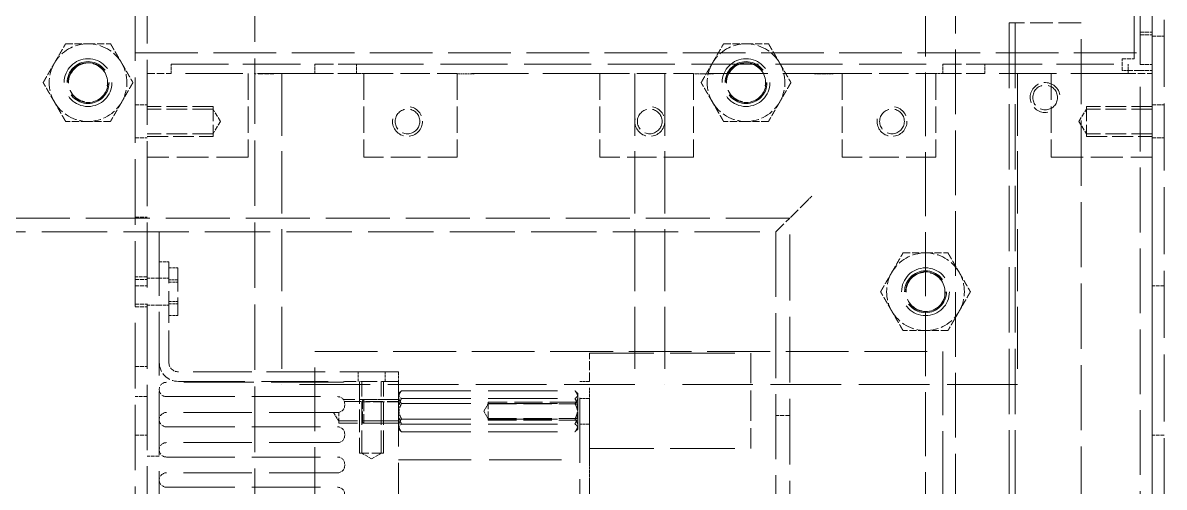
# Model space of a CAD drawing. Header units: millimetres. Extents: x 0 to 5945, y 0 to 4205.
# Drawn here: x 1910.5 to 2101.3, y 2742.8 to 2820.5 of the extents above; entities that cross this region are included whole.
import ezdxf

# ---------------------------------------------------------------- set-up
doc = ezdxf.new("R2010")
doc.units = ezdxf.units.MM
doc.header["$LTSCALE"] = 5
doc.linetypes.add('DASHED', pattern=[0.2067, 0.1654, -0.0413])
doc.layers.add('가려진 것(ISO)', color=2, linetype='DASHED', lineweight=18)

msp = doc.modelspace()

# ---------------------------------------------------------------- linework, layer by layer
at = {"layer": '가려진 것(ISO)', "ltscale": 13.090868}
msp.add_line((2066.376, 2250.457), (2066.376, 2940.457), dxfattribs=at)
at = {"layer": '가려진 것(ISO)', "ltscale": 12.940494}
msp.add_line((2061.376, 2919.157), (2061.376, 2250.457), dxfattribs=at)
at = {"layer": '가려진 것(ISO)', "ltscale": 13.250551}
msp.add_line((1929.276, 2594.957), (1929.276, 2841.457), dxfattribs=at)
at = {"layer": '가려진 것(ISO)', "ltscale": 13.159168}
msp.add_line((1931.276, 2841.457), (1931.276, 2569.457), dxfattribs=at)
at = {"layer": '가려진 것(ISO)', "ltscale": 13.277429}
msp.add_line((1949.276, 2841.957), (1949.276, 2594.957), dxfattribs=at)
at = {"layer": '가려진 것(ISO)', "ltscale": 13.304306}
msp.add_line((2096.276, 2814.457), (2096.276, 2841.957), dxfattribs=at)
at = {"layer": '가려진 것(ISO)', "ltscale": 13.546203}
for p, q in [((2097.276, 2813.457), (2097.276, 2841.457)), ((2099.276, 2813.457), (2099.276, 2841.457)), ((2099.275, 2638.957), (2099.275, 2820.957)), ((2101.275, 2820.957), (2101.275, 2638.957)), ((1966.276, 2813.557), (2064.276, 2813.557))]:
    msp.add_line(p, q, dxfattribs=at)
at = {"layer": '가려진 것(ISO)', "ltscale": 4.571172}
for p, q in [((2087.376, 2820.457), (2075.376, 2820.457)), ((1966.776, 2760.457), (1966.776, 2748.457)), ((1967.155, 2748.457), (1967.155, 2760.457)), ((1970.397, 2748.457), (1970.397, 2760.457)), ((1970.776, 2748.457), (1970.776, 2760.457))]:
    msp.add_line(p, q, dxfattribs=at)
at = {"layer": '가려진 것(ISO)', "ltscale": 13.194353}
for p, q in [((2075.376, 2820.457), (2075.376, 2370.457)), ((2076.376, 2820.457), (2076.376, 2370.457)), ((2087.376, 2370.457), (2087.376, 2820.457)), ((1586.376, 2785.457), (2036.376, 2785.457)), ((1973.276, 2760.457), (1973.276, 2610.457)), ((2003.576, 2610.457), (2003.576, 2760.457)), ((2005.176, 2610.457), (2005.176, 2760.457))]:
    msp.add_line(p, q, dxfattribs=at)
at = {"layer": '가려진 것(ISO)', "ltscale": 0.761779}
for p, q in [((2097.276, 2818.89), (2099.276, 2818.89)), ((2097.276, 2818.457), (2099.276, 2818.457)), ((2099.275, 2818.207), (2101.275, 2818.207)), ((2094.276, 2814.457), (2096.276, 2814.457)), ((2094.276, 2812.457), (2094.276, 2814.457)), ((2097.276, 2813.457), (2099.276, 2813.457)), ((2097.276, 2812.457), (2099.276, 2812.457)), ((1929.276, 2806.707), (1931.276, 2806.707)), ((2099.275, 2806.707), (2101.275, 2806.707)), ((1929.276, 2801.207), (1931.276, 2801.207)), ((2099.275, 2801.207), (2101.275, 2801.207)), ((1929.276, 2787.957), (1931.276, 2787.957)), ((1931.276, 2777.957), (1929.276, 2777.957)), ((1929.276, 2777.524), (1931.276, 2777.524)), ((1929.276, 2776.457), (1931.276, 2776.457)), ((1933.276, 2777.707), (1931.276, 2777.707)), ((2101.275, 2776.457), (2099.275, 2776.457)), ((1929.276, 2773.39), (1931.276, 2773.39)), ((1929.276, 2772.957), (1931.276, 2772.957)), ((1933.276, 2773.207), (1931.276, 2773.207)), ((1929.276, 2762.957), (1931.276, 2762.957)), ((1931.276, 2757.957), (1929.276, 2757.957)), ((1929.276, 2751.457), (1931.276, 2751.457)), ((2101.275, 2751.457), (2099.275, 2751.457)), ((1933.276, 2747.957), (1931.276, 2747.957))]:
    msp.add_line(p, q, dxfattribs=at)
at = {"layer": '가려진 것(ISO)', "ltscale": 12.653046}
msp.add_line((1929.276, 2815.457), (2099.276, 2815.457), dxfattribs=at)
at = {"layer": '가려진 것(ISO)', "ltscale": 11.611031}
for p, q in [((1935.276, 2813.557), (1959.276, 2813.557)), ((2071.276, 2813.557), (2095.276, 2813.557)), ((1959.276, 2811.957), (1935.276, 2811.957)), ((2095.276, 2811.957), (2071.276, 2811.957))]:
    msp.add_line(p, q, dxfattribs=at)
at = {"layer": '가려진 것(ISO)', "ltscale": 0.609403}
for p, q in [((1935.276, 2811.957), (1935.276, 2813.557)), ((1959.276, 2811.957), (1959.276, 2813.557)), ((1966.276, 2811.957), (1966.276, 2813.557)), ((2064.276, 2811.957), (2064.276, 2813.557)), ((2071.276, 2811.957), (2071.276, 2813.557)), ((2095.276, 2811.957), (2095.276, 2813.557)), ((1933.276, 2780.457), (1934.876, 2780.457)), ((1933.276, 2777.707), (1934.876, 2777.707)), ((1933.276, 2773.207), (1934.876, 2773.207)), ((1966.526, 2760.457), (1966.526, 2762.057)), ((1971.026, 2760.457), (1971.026, 2762.057)), ((1973.276, 2762.057), (1973.276, 2760.457)), ((2005.176, 2760.457), (2003.576, 2760.457)), ((2005.176, 2757.607), (2003.576, 2757.607)), ((2005.176, 2753.307), (2003.576, 2753.307))]:
    msp.add_line(p, q, dxfattribs=at)
at = {"layer": '가려진 것(ISO)', "ltscale": 3.771007}
for p, q in [((1959.276, 2813.557), (1966.276, 2813.557)), ((2064.276, 2813.557), (2071.276, 2813.557)), ((1966.276, 2811.957), (1959.276, 2811.957)), ((2071.276, 2811.957), (2064.276, 2811.957))]:
    msp.add_line(p, q, dxfattribs=at)
at = {"layer": '가려진 것(ISO)', "ltscale": 1.523353}
for p, q in [((1931.276, 2811.957), (1935.276, 2811.957)), ((2095.276, 2811.957), (2099.275, 2811.957))]:
    msp.add_line(p, q, dxfattribs=at)
at = {"layer": '가려진 것(ISO)', "ltscale": 5.33305}
for p, q in [((1948.162, 2811.957), (1948.162, 2797.957)), ((1967.456, 2811.957), (1967.456, 2797.957)), ((1983.076, 2811.957), (1983.076, 2797.957)), ((2006.956, 2811.957), (2006.956, 2797.957)), ((2022.576, 2811.957), (2022.576, 2797.957)), ((2047.456, 2811.957), (2047.456, 2797.957)), ((2063.076, 2811.957), (2063.076, 2797.957)), ((2082.39, 2811.957), (2082.39, 2797.957))]:
    msp.add_line(p, q, dxfattribs=at)
at = {"layer": '가려진 것(ISO)', "ltscale": 0.003709}
for p, q in [((1949.177, 2811.957), (1949.177, 2811.947)), ((1949.398, 2811.957), (1949.398, 2811.947)), ((1949.829, 2811.957), (1949.829, 2811.947)), ((1949.871, 2811.957), (1949.871, 2811.947)), ((1950.08, 2811.957), (1950.08, 2811.947)), ((1950.084, 2811.957), (1950.084, 2811.947)), ((1950.113, 2811.957), (1950.113, 2811.947)), ((1950.147, 2811.957), (1950.147, 2811.947)), ((1950.166, 2811.957), (1950.166, 2811.947)), ((1950.219, 2811.957), (1950.219, 2811.947)), ((1950.341, 2811.957), (1950.341, 2811.947)), ((1950.408, 2811.957), (1950.408, 2811.947)), ((1950.621, 2811.957), (1950.621, 2811.947)), ((1950.665, 2811.957), (1950.665, 2811.947)), ((1950.738, 2811.957), (1950.738, 2811.947)), ((1950.749, 2811.957), (1950.749, 2811.947)), ((1950.886, 2811.957), (1950.886, 2811.947)), ((1950.93, 2811.957), (1950.93, 2811.947)), ((1951.016, 2811.957), (1951.016, 2811.947)), ((1951.132, 2811.957), (1951.132, 2811.947)), ((1951.134, 2811.957), (1951.134, 2811.947)), ((1951.181, 2811.957), (1951.181, 2811.947)), ((1951.311, 2811.957), (1951.311, 2811.947)), ((1951.357, 2811.957), (1951.357, 2811.947)), ((1951.456, 2811.957), (1951.456, 2811.947)), ((1951.608, 2811.957), (1951.608, 2811.947)), ((1951.625, 2811.957), (1951.625, 2811.947)), ((1951.658, 2811.957), (1951.658, 2811.947)), ((1951.686, 2811.957), (1951.686, 2811.947)), ((1951.753, 2811.957), (1951.753, 2811.947)), ((1951.776, 2811.957), (1951.776, 2811.947)), ((1951.826, 2811.957), (1951.826, 2811.947)), ((1951.833, 2811.957), (1951.833, 2811.947)), ((1952.043, 2811.957), (1952.043, 2811.947)), ((1952.069, 2811.957), (1952.069, 2811.947)), ((1952.075, 2811.957), (1952.075, 2811.947)), ((1952.1, 2811.957), (1952.1, 2811.947)), ((1952.127, 2811.957), (1952.127, 2811.947)), ((1952.13, 2811.957), (1952.13, 2811.947)), ((1952.155, 2811.957), (1952.155, 2811.947)), ((1952.338, 2811.957), (1952.338, 2811.947)), ((1952.346, 2811.957), (1952.346, 2811.947)), ((1952.371, 2811.957), (1952.371, 2811.947)), ((1952.38, 2811.957), (1952.38, 2811.947)), ((1952.414, 2811.957), (1952.414, 2811.947)), ((1983.177, 2811.957), (1983.177, 2811.947)), ((1983.218, 2811.957), (1983.218, 2811.947)), ((1983.241, 2811.957), (1983.241, 2811.947)), ((1983.372, 2811.957), (1983.372, 2811.947)), ((1983.452, 2811.957), (1983.452, 2811.947)), ((1983.84, 2811.957), (1983.84, 2811.947)), ((1983.941, 2811.957), (1983.941, 2811.947)), ((1984.195, 2811.957), (1984.195, 2811.947)), ((1984.538, 2811.957), (1984.538, 2811.947)), ((1984.972, 2811.957), (1984.972, 2811.947)), ((1985.066, 2811.957), (1985.066, 2811.947)), ((1985.354, 2811.957), (1985.354, 2811.947)), ((1985.532, 2811.957), (1985.532, 2811.947)), ((1985.599, 2811.957), (1985.599, 2811.947)), ((1985.628, 2811.957), (1985.628, 2811.947)), ((1985.887, 2811.957), (1985.887, 2811.947)), ((1985.939, 2811.957), (1985.939, 2811.947)), ((2022.836, 2811.957), (2022.836, 2811.947)), ((2022.887, 2811.957), (2022.887, 2811.947)), ((2023.177, 2811.957), (2023.177, 2811.947)), ((2023.218, 2811.957), (2023.218, 2811.947)), ((2023.241, 2811.957), (2023.241, 2811.947)), ((2023.452, 2811.957), (2023.452, 2811.947)), ((2023.788, 2811.957), (2023.788, 2811.947)), ((2023.84, 2811.957), (2023.84, 2811.947)), ((2023.941, 2811.957), (2023.941, 2811.947)), ((2024.158, 2811.957), (2024.158, 2811.947)), ((2024.972, 2811.957), (2024.972, 2811.947)), ((2025.066, 2811.957), (2025.066, 2811.947)), ((2025.532, 2811.957), (2025.532, 2811.947)), ((2025.599, 2811.957), (2025.599, 2811.947)), ((2025.628, 2811.957), (2025.628, 2811.947)), ((2025.887, 2811.957), (2025.887, 2811.947)), ((2025.939, 2811.957), (2025.939, 2811.947)), ((2042.836, 2811.957), (2042.836, 2811.947)), ((2042.887, 2811.957), (2042.887, 2811.947)), ((2043.177, 2811.957), (2043.177, 2811.947)), ((2043.218, 2811.957), (2043.218, 2811.947)), ((2043.241, 2811.957), (2043.241, 2811.947)), ((2043.372, 2811.957), (2043.372, 2811.947)), ((2043.452, 2811.957), (2043.452, 2811.947)), ((2043.84, 2811.957), (2043.84, 2811.947)), ((2043.941, 2811.957), (2043.941, 2811.947)), ((2044.195, 2811.957), (2044.195, 2811.947)), ((2044.538, 2811.957), (2044.538, 2811.947)), ((2044.972, 2811.957), (2044.972, 2811.947)), ((2045.066, 2811.957), (2045.066, 2811.947)), ((2045.354, 2811.957), (2045.354, 2811.947)), ((2045.532, 2811.957), (2045.532, 2811.947)), ((2045.599, 2811.957), (2045.599, 2811.947)), ((2045.628, 2811.957), (2045.628, 2811.947)), ((2045.887, 2811.957), (2045.887, 2811.947)), ((2045.939, 2811.957), (2045.939, 2811.947)), ((2005.176, 2759.363), (2005.186, 2759.363)), ((2005.176, 2759.363), (2005.186, 2759.363)), ((2005.176, 2759.33), (2005.186, 2759.33)), ((2005.176, 2759.311), (2005.186, 2759.311)), ((2005.176, 2759.215), (2005.186, 2759.215)), ((2005.176, 2759.027), (2005.186, 2759.027)), ((2005.176, 2758.979), (2005.186, 2758.979)), ((2005.176, 2758.917), (2005.186, 2758.917)), ((2005.176, 2758.164), (2005.186, 2758.164)), ((2005.176, 2757.886), (2005.186, 2757.886)), ((2005.176, 2757.879), (2005.186, 2757.879)), ((2005.176, 2757.876), (2005.186, 2757.876)), ((2005.176, 2757.709), (2005.186, 2757.709)), ((2005.176, 2757.661), (2005.186, 2757.661)), ((2005.176, 2757.579), (2005.186, 2757.579)), ((2005.176, 2757.355), (2005.186, 2757.355)), ((2005.176, 2757.294), (2005.186, 2757.294)), ((2005.176, 2757.03), (2005.186, 2757.03)), ((2005.176, 2756.723), (2005.186, 2756.723)), ((2005.176, 2756.398), (2005.186, 2756.398)), ((2005.176, 2756.113), (2005.186, 2756.113)), ((2005.176, 2755.621), (2005.186, 2755.621)), ((2005.176, 2755.372), (2005.186, 2755.372)), ((2005.176, 2755.339), (2005.186, 2755.339)), ((2005.176, 2755.079), (2005.186, 2755.079)), ((2005.176, 2755.068), (2005.186, 2755.068)), ((2005.176, 2755.041), (2005.186, 2755.041)), ((2005.176, 2754.971), (2005.186, 2754.971)), ((2005.176, 2754.818), (2005.186, 2754.818)), ((2005.176, 2754.792), (2005.186, 2754.792)), ((2005.176, 2754.084), (2005.186, 2754.084)), ((2005.176, 2754.043), (2005.186, 2754.043)), ((2005.176, 2753.968), (2005.186, 2753.968)), ((2005.176, 2753.799), (2005.186, 2753.799)), ((2005.176, 2753.777), (2005.186, 2753.777)), ((2005.176, 2753.621), (2005.186, 2753.621)), ((2005.176, 2753.323), (2005.186, 2753.323)), ((2005.176, 2752.913), (2005.186, 2752.913)), ((2005.176, 2752.882), (2005.186, 2752.882)), ((2005.176, 2752.88), (2005.186, 2752.88)), ((2005.176, 2752.606), (2005.186, 2752.606)), ((2005.176, 2752.182), (2005.186, 2752.182)), ((2005.176, 2752.076), (2005.186, 2752.076)), ((2005.176, 2751.992), (2005.186, 2751.992)), ((2005.176, 2751.94), (2005.186, 2751.94)), ((2005.176, 2751.868), (2005.186, 2751.868)), ((2005.176, 2751.531), (2005.186, 2751.531)), ((2005.176, 2751.464), (2005.186, 2751.464)), ((2005.176, 2751.232), (2005.186, 2751.232)), ((2005.176, 2751.179), (2005.186, 2751.179)), ((2005.176, 2750.339), (2005.186, 2750.339)), ((2005.176, 2750.282), (2005.186, 2750.282)), ((2005.176, 2750.119), (2005.186, 2750.119)), ((2005.176, 2749.997), (2005.186, 2749.997)), ((2005.176, 2749.812), (2005.186, 2749.812)), ((2005.176, 2749.807), (2005.186, 2749.807)), ((2005.176, 2749.536), (2005.186, 2749.536)), ((2005.176, 2749.519), (2005.186, 2749.519)), ((2005.176, 2749.212), (2005.186, 2749.212)), ((2005.176, 2748.831), (2005.186, 2748.831)), ((2005.176, 2748.782), (2005.186, 2748.782)), ((2005.176, 2748.555), (2005.186, 2748.555)), ((2005.176, 2748.252), (2005.186, 2748.252)), ((2005.176, 2747.861), (2005.186, 2747.861)), ((2005.176, 2747.828), (2005.186, 2747.828)), ((2005.176, 2747.814), (2005.186, 2747.814)), ((2005.176, 2747.567), (2005.186, 2747.567)), ((2005.176, 2747.53), (2005.186, 2747.53)), ((2005.176, 2747.5), (2005.186, 2747.5)), ((2005.176, 2747.307), (2005.186, 2747.307)), ((2005.176, 2746.885), (2005.186, 2746.885)), ((2005.176, 2746.456), (2005.186, 2746.456)), ((2005.176, 2746.333), (2005.186, 2746.333)), ((2005.176, 2746.24), (2005.186, 2746.24)), ((2005.176, 2746.235), (2005.186, 2746.235)), ((2005.176, 2746.056), (2005.186, 2746.056)), ((2005.176, 2745.966), (2005.186, 2745.966)), ((2005.176, 2745.923), (2005.186, 2745.923)), ((2005.176, 2745.681), (2005.186, 2745.681)), ((2005.176, 2745.385), (2005.186, 2745.385)), ((2005.176, 2745.384), (2005.186, 2745.384)), ((2005.176, 2745.352), (2005.186, 2745.352)), ((2005.176, 2745.333), (2005.186, 2745.333)), ((2005.176, 2745.172), (2005.186, 2745.172)), ((2005.176, 2745.067), (2005.186, 2745.067)), ((2005.176, 2745.048), (2005.186, 2745.048)), ((2005.176, 2745.038), (2005.186, 2745.038)), ((2005.176, 2745), (2005.186, 2745)), ((2005.176, 2744.793), (2005.186, 2744.793)), ((2005.176, 2744.753), (2005.186, 2744.753)), ((2005.176, 2744.48), (2005.186, 2744.48)), ((2005.176, 2744.196), (2005.186, 2744.196)), ((2005.176, 2744.185), (2005.186, 2744.185)), ((2005.176, 2743.901), (2005.186, 2743.901)), ((2005.176, 2743.897), (2005.186, 2743.897)), ((2005.176, 2743.299), (2005.186, 2743.299)), ((2005.176, 2743.014), (2005.186, 2743.014))]:
    msp.add_line(p, q, dxfattribs=at)
at = {"layer": '가려진 것(ISO)', "ltscale": 0.084102}
msp.add_line((1949.177, 2811.947), (1949.398, 2811.947), dxfattribs=at)
at = {"layer": '가려진 것(ISO)', "ltscale": 0.952248}
msp.add_line((1949.871, 2811.947), (1952.371, 2811.947), dxfattribs=at)
at = {"layer": '가려진 것(ISO)', "ltscale": 12.578616}
for p, q in [((1953.776, 2811.957), (1953.776, 2759.957)), ((2012.776, 2811.957), (2012.776, 2759.957)), ((2017.776, 2811.957), (2017.776, 2759.957)), ((2076.776, 2811.957), (2076.776, 2759.957))]:
    msp.add_line(p, q, dxfattribs=at)
at = {"layer": '가려진 것(ISO)', "ltscale": 0.449637}
msp.add_line((1967.456, 2811.957), (1966.276, 2811.957), dxfattribs=at)
at = {"layer": '가려진 것(ISO)', "ltscale": 5.949905}
for p, q in [((1967.456, 2811.957), (1983.076, 2811.957)), ((2006.956, 2811.957), (2022.576, 2811.957)), ((2047.456, 2811.957), (2063.076, 2811.957)), ((1983.076, 2797.957), (1967.456, 2797.957)), ((2022.576, 2797.957), (2006.956, 2797.957)), ((2063.076, 2797.957), (2047.456, 2797.957))]:
    msp.add_line(p, q, dxfattribs=at)
at = {"layer": '가려진 것(ISO)', "ltscale": 11.553314}
msp.add_line((2006.956, 2811.957), (1983.076, 2811.957), dxfattribs=at)
at = {"layer": '가려진 것(ISO)', "ltscale": 0.120766}
msp.add_line((1983.076, 2811.947), (1983.372, 2811.947), dxfattribs=at)
at = {"layer": '가려진 것(ISO)', "ltscale": 0.313478}
for p, q in [((1983.372, 2811.947), (1984.195, 2811.947)), ((2043.372, 2811.947), (2044.195, 2811.947))]:
    msp.add_line(p, q, dxfattribs=at)
at = {"layer": '가려진 것(ISO)', "ltscale": 0.130558}
for p, q in [((1984.195, 2811.947), (1984.538, 2811.947)), ((2044.195, 2811.947), (2044.538, 2811.947))]:
    msp.add_line(p, q, dxfattribs=at)
at = {"layer": '가려진 것(ISO)', "ltscale": 0.310865}
for p, q in [((1984.538, 2811.947), (1985.354, 2811.947)), ((2044.538, 2811.947), (2045.354, 2811.947))]:
    msp.add_line(p, q, dxfattribs=at)
at = {"layer": '가려진 것(ISO)', "ltscale": 0.217481}
for p, q in [((1985.354, 2811.947), (1985.887, 2811.947)), ((2045.354, 2811.947), (2045.887, 2811.947))]:
    msp.add_line(p, q, dxfattribs=at)
at = {"layer": '가려진 것(ISO)', "ltscale": 12.037107}
msp.add_line((2047.456, 2811.957), (2022.576, 2811.957), dxfattribs=at)
at = {"layer": '가려진 것(ISO)', "ltscale": 0.367827}
msp.add_line((2022.887, 2811.947), (2023.788, 2811.947), dxfattribs=at)
at = {"layer": '가려진 것(ISO)', "ltscale": 0.14101}
msp.add_line((2023.788, 2811.947), (2024.158, 2811.947), dxfattribs=at)
at = {"layer": '가려진 것(ISO)', "ltscale": 0.705872}
msp.add_line((2024.158, 2811.947), (2025.887, 2811.947), dxfattribs=at)
at = {"layer": '가려진 것(ISO)', "ltscale": 0.197871}
msp.add_line((2042.887, 2811.947), (2043.372, 2811.947), dxfattribs=at)
at = {"layer": '가려진 것(ISO)', "ltscale": 0.457065}
msp.add_line((2064.276, 2811.957), (2063.076, 2811.957), dxfattribs=at)
at = {"layer": '가려진 것(ISO)', "ltscale": 0.380839}
msp.add_line((2095.276, 2812.457), (2094.276, 2812.457), dxfattribs=at)
at = {"layer": '가려진 것(ISO)', "ltscale": 1.196656}
msp.add_line((2097.276, 2812.457), (2095.276, 2812.457), dxfattribs=at)
at = {"layer": '가려진 것(ISO)', "ltscale": 13.09173}
for p, q in [((2097.276, 2365.957), (2097.276, 2812.457)), ((2099.276, 2365.957), (2099.276, 2812.457))]:
    msp.add_line(p, q, dxfattribs=at)
at = {"layer": '가려진 것(ISO)', "ltscale": 4.190233}
for p, q in [((1942.276, 2806.457), (1931.276, 2806.457)), ((1942.276, 2806.024), (1931.276, 2806.024)), ((2099.275, 2806.457), (2088.275, 2806.457)), ((2099.275, 2806.024), (2088.275, 2806.024)), ((1942.276, 2801.89), (1931.276, 2801.89)), ((1931.276, 2801.457), (1942.276, 2801.457)), ((2099.275, 2801.89), (2088.275, 2801.89)), ((2088.275, 2801.457), (2099.275, 2801.457))]:
    msp.add_line(p, q, dxfattribs=at)
at = {"layer": '가려진 것(ISO)', "ltscale": 2.991791}
for p, q in [((1942.276, 2806.457), (1942.276, 2801.457)), ((2088.275, 2806.457), (2088.275, 2801.457))]:
    msp.add_line(p, q, dxfattribs=at)
at = {"layer": '가려진 것(ISO)', "ltscale": 0.918509}
for p, q in [((1943.518, 2803.957), (1942.276, 2806.024)), ((2087.033, 2803.957), (2088.275, 2806.024)), ((1943.518, 2803.957), (1942.276, 2801.89)), ((2087.033, 2803.957), (2088.275, 2801.89))]:
    msp.add_line(p, q, dxfattribs=at)
at = {"layer": '가려진 것(ISO)', "ltscale": 6.432137}
for p, q in [((1948.162, 2797.957), (1931.276, 2797.957)), ((2082.39, 2797.957), (2099.275, 2797.957))]:
    msp.add_line(p, q, dxfattribs=at)
at = {"layer": '가려진 것(ISO)', "ltscale": 2.182795}
msp.add_line((2041.676, 2790.757), (2038.676, 2787.757), dxfattribs=at)
at = {"layer": '가려진 것(ISO)', "ltscale": 0.377442}
msp.add_line((2041.676, 2790.757), (2042.376, 2791.457), dxfattribs=at)
at = {"layer": '가려진 것(ISO)', "ltscale": 12.937192}
msp.add_line((2038.676, 2787.757), (1584.076, 2787.757), dxfattribs=at)
at = {"layer": '가려진 것(ISO)', "ltscale": 2.292397}
msp.add_line((2036.376, 2785.457), (2038.676, 2787.757), dxfattribs=at)
at = {"layer": '가려진 것(ISO)', "ltscale": 13.290483}
msp.add_line((2038.676, 2403.157), (2038.676, 2787.757), dxfattribs=at)
at = {"layer": '가려진 것(ISO)', "ltscale": 12.901145}
for p, q in [((1933.276, 2785.457), (1933.276, 2585.457)), ((1959.276, 2605.457), (1959.276, 2765.457)), ((2064.276, 2765.457), (2064.276, 2605.457))]:
    msp.add_line(p, q, dxfattribs=at)
at = {"layer": '가려진 것(ISO)', "ltscale": 13.131522}
msp.add_line((2036.376, 2785.457), (2036.376, 2405.457), dxfattribs=at)
at = {"layer": '가려진 것(ISO)', "ltscale": 6.399681}
msp.add_line((1934.876, 2763.657), (1934.876, 2780.457), dxfattribs=at)
at = {"layer": '가려진 것(ISO)', "ltscale": 0.571309}
for p, q in [((1934.876, 2779.457), (1936.376, 2779.457)), ((1936.376, 2777.457), (1934.876, 2777.457)), ((1934.876, 2777.078), (1936.376, 2777.078)), ((1934.876, 2773.836), (1936.376, 2773.836)), ((1934.876, 2773.457), (1936.376, 2773.457)), ((1934.876, 2771.457), (1936.376, 2771.457))]:
    msp.add_line(p, q, dxfattribs=at)
at = {"layer": '가려진 것(ISO)', "ltscale": 4.786925}
msp.add_line((1936.376, 2779.457), (1936.376, 2771.457), dxfattribs=at)
at = {"layer": '가려진 것(ISO)', "ltscale": 12.699565}
msp.add_line((1959.276, 2765.457), (2064.276, 2765.457), dxfattribs=at)
at = {"layer": '가려진 것(ISO)', "ltscale": 13.062409}
for p, q in [((2005.176, 2765.207), (2032.176, 2765.207)), ((2005.176, 2749.207), (2032.176, 2749.207))]:
    msp.add_line(p, q, dxfattribs=at)
at = {"layer": '가려진 것(ISO)', "ltscale": 1.809247}
msp.add_line((2005.176, 2760.457), (2005.176, 2765.207), dxfattribs=at)
at = {"layer": '가려진 것(ISO)', "ltscale": 6.0947}
msp.add_line((2032.176, 2765.207), (2032.176, 2749.207), dxfattribs=at)
at = {"layer": '가려진 것(ISO)', "ltscale": 11.869054}
msp.add_line((1973.276, 2762.057), (1936.476, 2762.057), dxfattribs=at)
at = {"layer": '가려진 것(ISO)', "ltscale": 14.135971}
msp.add_line((1963.696, 2760.307), (1934.476, 2760.307), dxfattribs=at)
at = {"layer": '가려진 것(ISO)', "ltscale": 13.449444}
msp.add_line((1936.476, 2760.457), (1964.276, 2760.457), dxfattribs=at)
at = {"layer": '가려진 것(ISO)', "ltscale": 14.271892}
for p, q in [((2012.776, 2759.957), (1953.776, 2759.957)), ((2076.776, 2759.957), (2017.776, 2759.957))]:
    msp.add_line(p, q, dxfattribs=at)
at = {"layer": '가려진 것(ISO)', "ltscale": 3.428354}
msp.add_line((1973.276, 2760.457), (1964.276, 2760.457), dxfattribs=at)
at = {"layer": '가려진 것(ISO)', "ltscale": 0.5663}
for p, q in [((2005.186, 2757.876), (2005.186, 2759.363)), ((2005.186, 2743.897), (2005.186, 2745.384))]:
    msp.add_line(p, q, dxfattribs=at)
at = {"layer": '가려진 것(ISO)', "ltscale": 13.836478}
for p, q in [((1934.476, 2757.907), (1963.076, 2757.907)), ((1963.076, 2755.257), (1934.476, 2755.257)), ((1934.476, 2752.857), (1963.076, 2752.857)), ((1963.076, 2750.207), (1934.476, 2750.207)), ((1934.476, 2747.807), (1963.076, 2747.807)), ((1963.076, 2745.157), (1934.476, 2745.157)), ((1934.476, 2742.757), (1963.076, 2742.757))]:
    msp.add_line(p, q, dxfattribs=at)
at = {"layer": '가려진 것(ISO)', "ltscale": 3.528636}
msp.add_line((1973.276, 2757.457), (1964.013, 2757.457), dxfattribs=at)
at = {"layer": '가려진 것(ISO)', "ltscale": 0.107646}
for p, q in [((1967.276, 2757.257), (1967.476, 2757.457)), ((1967.276, 2753.657), (1967.476, 2753.457))]:
    msp.add_line(p, q, dxfattribs=at)
at = {"layer": '가려진 것(ISO)', "ltscale": 2.154061}
msp.add_line((1967.276, 2753.657), (1967.276, 2757.257), dxfattribs=at)
at = {"layer": '가려진 것(ISO)', "ltscale": 2.393412}
for p, q in [((1967.476, 2757.457), (1967.476, 2753.457)), ((1970.776, 2748.457), (1966.776, 2748.457))]:
    msp.add_line(p, q, dxfattribs=at)
at = {"layer": '가려진 것(ISO)', "ltscale": 2.209348}
for p, q in [((1967.476, 2757.457), (1973.276, 2757.457)), ((1967.476, 2753.457), (1973.276, 2753.457))]:
    msp.add_line(p, q, dxfattribs=at)
at = {"layer": '가려진 것(ISO)', "ltscale": 0.145685}
for p, q in [((1973.276, 2758.421), (1973.547, 2758.692)), ((2003.276, 2758.421), (2003.006, 2758.692)), ((1973.276, 2752.493), (1973.547, 2752.222)), ((2003.276, 2752.493), (2003.006, 2752.222))]:
    msp.add_line(p, q, dxfattribs=at)
at = {"layer": '가려진 것(ISO)', "ltscale": 14.029995}
for p, q in [((1973.776, 2758.887), (2002.776, 2758.887)), ((1973.776, 2757.592), (2002.776, 2757.592)), ((1973.776, 2756.752), (2002.776, 2756.752)), ((1973.776, 2754.162), (2002.776, 2754.162)), ((1973.776, 2753.322), (2002.776, 2753.322)), ((1973.776, 2752.027), (2002.776, 2752.027))]:
    msp.add_line(p, q, dxfattribs=at)
at = {"layer": '가려진 것(ISO)', "ltscale": 3.547207}
msp.add_line((2003.276, 2752.493), (2003.276, 2758.421), dxfattribs=at)
at = {"layer": '가려진 것(ISO)', "ltscale": 0.631416}
msp.add_line((1962.423, 2755.257), (1963.276, 2753.836), dxfattribs=at)
at = {"layer": '가려진 것(ISO)', "ltscale": 1.126764}
msp.add_line((1963.276, 2753.457), (1963.276, 2755.274), dxfattribs=at)
at = {"layer": '가려진 것(ISO)', "ltscale": 3.450749}
msp.add_line((1964.218, 2757.078), (1973.276, 2757.078), dxfattribs=at)
at = {"layer": '가려진 것(ISO)', "ltscale": 0.095135}
for p, q in [((1964.276, 2756.457), (1964.276, 2756.707)), ((1964.276, 2751.407), (1964.276, 2751.657)), ((1964.276, 2746.357), (1964.276, 2746.607))]:
    msp.add_line(p, q, dxfattribs=at)
at = {"layer": '가려진 것(ISO)', "ltscale": 2.285536}
for p, q in [((1973.276, 2757.039), (1967.276, 2757.039)), ((1967.276, 2753.875), (1973.276, 2753.875))]:
    msp.add_line(p, q, dxfattribs=at)
at = {"layer": '가려진 것(ISO)', "ltscale": 0.54631}
for q in [(1988.276, 2756.687), (1988.276, 2754.228)]:
    msp.add_line((1987.538, 2755.457), q, dxfattribs=at)
at = {"layer": '가려진 것(ISO)', "ltscale": 5.71399}
for p, q in [((2003.276, 2756.957), (1988.276, 2756.957)), ((1988.276, 2756.687), (2003.276, 2756.687)), ((1988.276, 2754.228), (2003.276, 2754.228)), ((1988.276, 2753.957), (2003.276, 2753.957))]:
    msp.add_line(p, q, dxfattribs=at)
at = {"layer": '가려진 것(ISO)', "ltscale": 1.795034}
msp.add_line((1988.276, 2753.957), (1988.276, 2756.957), dxfattribs=at)
at = {"layer": '가려진 것(ISO)', "ltscale": 3.809293}
for p, q in [((1963.276, 2753.836), (1973.276, 2753.836)), ((1963.276, 2753.457), (1973.276, 2753.457))]:
    msp.add_line(p, q, dxfattribs=at)
at = {"layer": '가려진 것(ISO)', "ltscale": 0.105079}
for p, q in [((2005.186, 2754.792), (2005.186, 2755.068)), ((2005.186, 2748.555), (2005.186, 2748.831)), ((2005.186, 2746.056), (2005.186, 2746.333))]:
    msp.add_line(p, q, dxfattribs=at)
at = {"layer": '가려진 것(ISO)', "ltscale": 0.269708}
msp.add_line((2005.186, 2754.084), (2005.186, 2754.792), dxfattribs=at)
at = {"layer": '가려진 것(ISO)', "ltscale": 0.87606}
msp.add_line((2038.676, 2754.757), (2036.376, 2754.757), dxfattribs=at)
at = {"layer": '가려진 것(ISO)', "ltscale": 0.161262}
msp.add_line((2005.186, 2752.182), (2005.186, 2752.606), dxfattribs=at)
at = {"layer": '가려진 것(ISO)', "ltscale": 0.119452}
for p, q in [((2005.186, 2751.868), (2005.186, 2752.182)), ((2005.186, 2747.5), (2005.186, 2747.814))]:
    msp.add_line(p, q, dxfattribs=at)
at = {"layer": '가려진 것(ISO)', "ltscale": 0.025378}
msp.add_line((2005.186, 2751.464), (2005.186, 2751.531), dxfattribs=at)
at = {"layer": '가려진 것(ISO)', "ltscale": 0.371621}
msp.add_line((2005.186, 2748.831), (2005.186, 2749.807), dxfattribs=at)
at = {"layer": '가려진 것(ISO)', "ltscale": 0.720299}
for q in [(1967.155, 2748.457), (1970.397, 2748.457)]:
    msp.add_line((1968.776, 2747.483), q, dxfattribs=at)
at = {"layer": '가려진 것(ISO)', "ltscale": 0.115532}
msp.add_line((2005.186, 2748.252), (2005.186, 2748.555), dxfattribs=at)
at = {"layer": '가려진 것(ISO)', "ltscale": 14.658926}
msp.add_line((1973.276, 2747.357), (2003.576, 2747.357), dxfattribs=at)
at = {"layer": '가려진 것(ISO)', "ltscale": 0.160609}
msp.add_line((2005.186, 2746.885), (2005.186, 2747.307), dxfattribs=at)
at = {"layer": '가려진 것(ISO)', "ltscale": 12.159042}
for centre in [(1921.376, 2810.457), (2031.376, 2810.457), (2061.376, 2775.457)]:
    msp.add_circle(centre, 4, dxfattribs=at)
at = {"layer": '가려진 것(ISO)', "ltscale": 12.159293}
for centre in [(1921.376, 2810.457), (2031.376, 2810.457), (2061.376, 2775.457)]:
    msp.add_circle(centre, 4, dxfattribs=at)
at = {"layer": '가려진 것(ISO)', "ltscale": 10.639162}
for centre in [(1921.376, 2810.457), (2031.376, 2810.457), (2061.376, 2775.457)]:
    msp.add_circle(centre, 3.5, dxfattribs=at)
at = {"layer": '가려진 것(ISO)', "ltscale": 10.102645}
for centre in [(1921.376, 2810.457), (2031.376, 2810.457), (2061.376, 2775.457)]:
    msp.add_circle(centre, 3.324, dxfattribs=at)
at = {"layer": '가려진 것(ISO)', "ltscale": 4.94729}
for centre in [(2081.376, 2807.957), (1974.776, 2803.957), (2015.276, 2803.957), (2055.776, 2803.957)]:
    msp.add_circle(centre, 2.067, dxfattribs=at)
at = {"layer": '가려진 것(ISO)', "ltscale": 2.592872}
for centre, start, end in [((1921.376, 2810.457), 90, 150), ((1921.376, 2810.457), 30, 90), ((2031.376, 2810.457), 90, 150), ((2031.376, 2810.457), 30, 90), ((1921.376, 2810.457), 150, 210), ((1921.376, 2810.457), 330, 30), ((2031.376, 2810.457), 150, 210), ((2031.376, 2810.457), 330, 30), ((1921.376, 2810.457), 210, 270), ((1921.376, 2810.457), 270, 330), ((2031.376, 2810.457), 210, 270), ((2031.376, 2810.457), 270, 330), ((2061.376, 2775.457), 90, 150), ((2061.376, 2775.457), 30, 90), ((2061.376, 2775.457), 150, 210), ((2061.376, 2775.457), 330, 30), ((2061.376, 2775.457), 210, 270), ((2061.376, 2775.457), 270, 330)]:
    msp.add_arc(centre, 6.5, start, end, dxfattribs=at)
at = {"layer": '가려진 것(ISO)', "ltscale": 5.844857}
for centre in [(1921.376, 2810.457), (2031.376, 2810.457), (2061.376, 2775.457)]:
    msp.add_arc(centre, 3.256, 350, 260, dxfattribs=at)
at = {"layer": '가려진 것(ISO)', "ltscale": 4.487736}
for centre, start, end in [((2081.376, 2807.957), 10, 280), ((1974.776, 2803.957), 170, 80), ((2015.276, 2803.957), 170, 80), ((2055.776, 2803.957), 170, 80)]:
    msp.add_arc(centre, 2.5, start, end, dxfattribs=at)
at = {"layer": '가려진 것(ISO)', "ltscale": 1.91471}
msp.add_arc((1936.476, 2763.657), 3.2, 180, 270, dxfattribs=at)
at = {"layer": '가려진 것(ISO)', "ltscale": 0.957305}
msp.add_arc((1936.476, 2763.657), 1.6, 180, 270, dxfattribs=at)
at = {"layer": '가려진 것(ISO)', "ltscale": 1.436007}
for centre in [(1934.476, 2759.107), (1934.476, 2754.057), (1934.476, 2749.007), (1934.476, 2743.957)]:
    msp.add_arc(centre, 1.2, 90, 270, dxfattribs=at)
at = {"layer": '가려진 것(ISO)', "ltscale": 0.230914}
msp.add_arc((1963.696, 2761.507), 1.2, 270, 298.95502, dxfattribs=at)
at = {"layer": '가려진 것(ISO)', "ltscale": 0.717954}
for centre, start, end in [((1963.076, 2756.707), 0, 90), ((1963.076, 2756.457), 270, 0), ((1963.076, 2751.657), 0, 90), ((1963.076, 2751.407), 270, 0), ((1963.076, 2746.607), 0, 90), ((1963.076, 2746.357), 270, 0), ((1963.076, 2741.557), 0, 90)]:
    msp.add_arc(centre, 1.2, start, end, dxfattribs=at)
at = {"layer": '가려진 것(ISO)', "ltscale": 1.451393}
for points in [[(1915.747, 2813.707), (1916.618, 2815.215), (1917.624, 2816.957)], [(1917.624, 2816.957), (1919.635, 2816.957), (1921.376, 2816.957)], [(1921.376, 2816.957), (1923.118, 2816.957), (1925.129, 2816.957)], [(1925.129, 2816.957), (1926.135, 2815.215), (1927.006, 2813.707)], [(2025.747, 2813.707), (2026.618, 2815.215), (2027.624, 2816.957)], [(2027.624, 2816.957), (2029.635, 2816.957), (2031.376, 2816.957)], [(2031.376, 2816.957), (2033.118, 2816.957), (2035.129, 2816.957)], [(2035.129, 2816.957), (2036.135, 2815.215), (2037.006, 2813.707)], [(1913.871, 2810.457), (1914.876, 2812.199), (1915.747, 2813.707)], [(1927.006, 2813.707), (1927.876, 2812.199), (1928.882, 2810.457)], [(2023.871, 2810.457), (2024.876, 2812.199), (2025.747, 2813.707)], [(2037.006, 2813.707), (2037.876, 2812.199), (2038.882, 2810.457)], [(1915.747, 2807.207), (1914.876, 2808.715), (1913.871, 2810.457)], [(1928.882, 2810.457), (1927.876, 2808.715), (1927.006, 2807.207)], [(2025.747, 2807.207), (2024.876, 2808.715), (2023.871, 2810.457)], [(2038.882, 2810.457), (2037.876, 2808.715), (2037.006, 2807.207)], [(1917.624, 2803.957), (1916.618, 2805.699), (1915.747, 2807.207)], [(1927.006, 2807.207), (1926.135, 2805.699), (1925.129, 2803.957)], [(2027.624, 2803.957), (2026.618, 2805.699), (2025.747, 2807.207)], [(2037.006, 2807.207), (2036.135, 2805.699), (2035.129, 2803.957)], [(1921.376, 2803.957), (1919.635, 2803.957), (1917.624, 2803.957)], [(1925.129, 2803.957), (1923.118, 2803.957), (1921.376, 2803.957)], [(2031.376, 2803.957), (2029.635, 2803.957), (2027.624, 2803.957)], [(2035.129, 2803.957), (2033.118, 2803.957), (2031.376, 2803.957)], [(2055.747, 2778.707), (2056.618, 2780.215), (2057.624, 2781.957)], [(2057.624, 2781.957), (2059.635, 2781.957), (2061.376, 2781.957)], [(2061.376, 2781.957), (2063.118, 2781.957), (2065.129, 2781.957)], [(2065.129, 2781.957), (2066.135, 2780.215), (2067.006, 2778.707)], [(2053.871, 2775.457), (2054.876, 2777.199), (2055.747, 2778.707)], [(2067.006, 2778.707), (2067.876, 2777.199), (2068.882, 2775.457)], [(2055.747, 2772.207), (2054.876, 2773.715), (2053.871, 2775.457)], [(2068.882, 2775.457), (2067.876, 2773.715), (2067.006, 2772.207)], [(2057.624, 2768.957), (2056.618, 2770.699), (2055.747, 2772.207)], [(2067.006, 2772.207), (2066.135, 2770.699), (2065.129, 2768.957)], [(2061.376, 2768.957), (2059.635, 2768.957), (2057.624, 2768.957)], [(2065.129, 2768.957), (2063.118, 2768.957), (2061.376, 2768.957)]]:
    msp.add_rational_spline(points, [1, 1.0379548493, 1], degree=2, dxfattribs=at)
at = {"layer": '가려진 것(ISO)', "ltscale": 0.103281}
msp.add_open_spline([(1949.829, 2811.947), (1949.845, 2811.947), (1949.871, 2811.947)], degree=2, dxfattribs=at)
at = {"layer": '가려진 것(ISO)', "ltscale": 0.051149}
msp.add_open_spline([(1952.371, 2811.947), (1952.376, 2811.947), (1952.38, 2811.947)], degree=2, dxfattribs=at)
at = {"layer": '가려진 것(ISO)', "ltscale": 0.116595}
msp.add_open_spline([(1952.38, 2811.947), (1952.401, 2811.947), (1952.414, 2811.947)], degree=2, dxfattribs=at)
at = {"layer": '가려진 것(ISO)', "ltscale": 0.157717}
for points in [[(1985.887, 2811.947), (1985.918, 2811.947), (1985.939, 2811.947)], [(2025.887, 2811.947), (2025.918, 2811.947), (2025.939, 2811.947)], [(2045.887, 2811.947), (2045.918, 2811.947), (2045.939, 2811.947)]]:
    msp.add_open_spline(points, degree=2, dxfattribs=at)
at = {"layer": '가려진 것(ISO)', "ltscale": 0.170175}
for points in [[(2022.836, 2811.947), (2022.857, 2811.947), (2022.887, 2811.947)], [(2042.836, 2811.947), (2042.857, 2811.947), (2042.887, 2811.947)]]:
    msp.add_open_spline(points, degree=2, dxfattribs=at)
at = {"layer": '가려진 것(ISO)', "ltscale": 0.006471}
for points in [[(2005.186, 2759.363), (2005.186, 2759.363), (2005.186, 2759.363)], [(2005.186, 2745.384), (2005.186, 2745.384), (2005.186, 2745.385)]]:
    msp.add_open_spline(points, degree=2, dxfattribs=at)
at = {"layer": '가려진 것(ISO)', "ltscale": 1.378787}
for points in [[(1973.776, 2758.887), (1972.91, 2758.239), (1973.776, 2757.592)], [(1973.776, 2756.752), (1972.91, 2757.82), (1973.776, 2758.887)], [(1973.776, 2757.592), (1972.91, 2755.877), (1973.776, 2754.162)], [(2002.776, 2758.887), (2003.642, 2757.82), (2002.776, 2756.752)], [(2002.776, 2757.592), (2003.642, 2758.239), (2002.776, 2758.887)], [(2002.776, 2754.162), (2003.642, 2755.877), (2002.776, 2757.592)], [(1973.776, 2753.322), (1972.91, 2755.037), (1973.776, 2756.752)], [(2002.776, 2756.752), (2003.642, 2755.037), (2002.776, 2753.322)], [(1973.776, 2754.162), (1972.91, 2753.094), (1973.776, 2752.027)], [(1973.776, 2752.027), (1972.91, 2752.675), (1973.776, 2753.322)], [(2002.776, 2752.027), (2003.642, 2753.094), (2002.776, 2754.162)], [(2002.776, 2753.322), (2003.642, 2752.675), (2002.776, 2752.027)]]:
    msp.add_rational_spline(points, [1, 1.15470053838, 1], degree=2, dxfattribs=at)
at = {"layer": '가려진 것(ISO)', "ltscale": 0.148327}
msp.add_open_spline([(2005.186, 2757.579), (2005.186, 2757.668), (2005.186, 2757.82), (2005.186, 2757.876)], degree=2, knots=[2.0592943, 2.0592943, 2.0592943, 3, 3.4247603, 3.4247603, 3.4247603], dxfattribs=at)
at = {"layer": '가려진 것(ISO)', "ltscale": 0.365217}
for points in [[(2005.186, 2757.356), (2005.186, 2757.49), (2005.186, 2757.579)], [(2005.186, 2751.241), (2005.186, 2751.375), (2005.186, 2751.464)]]:
    msp.add_open_spline(points, degree=2, dxfattribs=at)
at = {"layer": '가려진 것(ISO)', "ltscale": 0.221563}
for points in [[(2005.186, 2756.845), (2005.186, 2757.171), (2005.186, 2757.356)], [(2005.186, 2750.73), (2005.186, 2751.056), (2005.186, 2751.241)]]:
    msp.add_open_spline(points, degree=2, dxfattribs=at)
at = {"layer": '가려진 것(ISO)', "ltscale": 0.585847}
for points in [[(2005.186, 2756.113), (2005.186, 2756.178), (2005.186, 2756.276), (2005.186, 2756.6), (2005.186, 2756.845)], [(2005.186, 2749.997), (2005.186, 2750.063), (2005.186, 2750.16), (2005.186, 2750.484), (2005.186, 2750.73)], [(2005.186, 2743.014), (2005.186, 2743.079), (2005.186, 2743.177), (2005.186, 2743.501), (2005.186, 2743.746)]]:
    msp.add_open_spline(points, degree=2, dxfattribs=at)
at = {"layer": '가려진 것(ISO)', "ltscale": 0.053536}
msp.add_open_spline([(2005.186, 2755.972), (2005.186, 2756.045), (2005.186, 2756.113)], degree=2, dxfattribs=at)
at = {"layer": '가려진 것(ISO)', "ltscale": 0.136293}
msp.add_open_spline([(2005.186, 2755.621), (2005.186, 2755.78), (2005.186, 2755.972)], degree=2, dxfattribs=at)
at = {"layer": '가려진 것(ISO)', "ltscale": 0.24678}
for points in [[(2005.186, 2755.068), (2005.186, 2755.168), (2005.186, 2755.492), (2005.186, 2755.621)], [(2005.186, 2746.333), (2005.186, 2746.432), (2005.186, 2746.756), (2005.186, 2746.885)]]:
    msp.add_open_spline(points, degree=2, dxfattribs=at)
at = {"layer": '가려진 것(ISO)', "ltscale": 0.107524}
msp.add_open_spline([(2005.186, 2754.043), (2005.186, 2754.068), (2005.186, 2754.084)], degree=2, dxfattribs=at)
at = {"layer": '가려진 것(ISO)', "ltscale": 0.355665}
msp.add_open_spline([(2005.186, 2753.412), (2005.186, 2753.674), (2005.186, 2754.009), (2005.186, 2754.043)], degree=2, dxfattribs=at)
at = {"layer": '가려진 것(ISO)', "ltscale": 0.626038}
msp.add_open_spline([(2005.186, 2752.606), (2005.186, 2752.681), (2005.186, 2752.793), (2005.186, 2753.163), (2005.186, 2753.412)], degree=2, dxfattribs=at)
at = {"layer": '가려진 것(ISO)', "ltscale": 0.203761}
msp.add_open_spline([(2005.186, 2749.812), (2005.186, 2749.886), (2005.186, 2749.996), (2005.186, 2749.997)], degree=2, knots=[0, 0, 0, 1, 1.0070028, 1.0070028, 1.0070028], dxfattribs=at)
at = {"layer": '가려진 것(ISO)', "ltscale": 0.188824}
msp.add_open_spline([(2005.186, 2747.814), (2005.186, 2747.84), (2005.186, 2748.033), (2005.186, 2748.252)], degree=2, knots=[0.88842078, 0.88842078, 0.88842078, 1, 1.6872943, 1.6872943, 1.6872943], dxfattribs=at)
at = {"layer": '가려진 것(ISO)', "ltscale": 0.264858}
msp.add_open_spline([(2005.186, 2745.458), (2005.186, 2745.804), (2005.186, 2746.04), (2005.186, 2746.056)], degree=2, knots=[0, 0, 0, 1, 1.0821113, 1.0821113, 1.0821113], dxfattribs=at)
at = {"layer": '가려진 것(ISO)', "ltscale": 0.027916}
msp.add_open_spline([(2005.186, 2745.385), (2005.186, 2745.421), (2005.186, 2745.458)], degree=2, dxfattribs=at)
at = {"layer": '가려진 것(ISO)', "ltscale": 0.057719}
msp.add_open_spline([(2005.186, 2743.746), (2005.186, 2743.826), (2005.186, 2743.897)], degree=2, dxfattribs=at)

doc.saveas('drawing.dxf')
